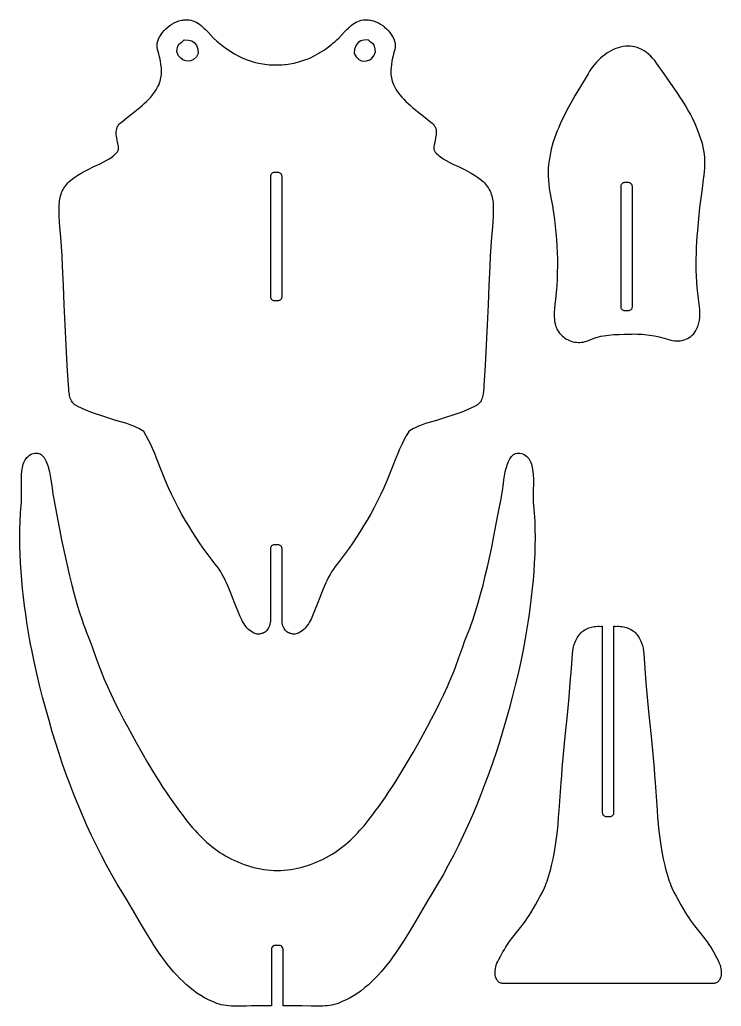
# Model space of a CAD drawing. Extents: x -246 to 461, y 7 to 279.
# Drawn here: x 4.8 to 182, y 18.2 to 267.4 of the extents above; entities that cross this region are included whole.
import ezdxf

# ---------------------------------------------------------------- set-up
doc = ezdxf.new("R2010")
doc.units = 0
doc.layers.add('Nível_Padrão', color=1, linetype='CONTINUOUS')

msp = doc.modelspace()

# ---------------------------------------------------------------- linework, layer by layer
at = {"layer": 'Nível_Padrão'}
for points in [[(69.63, 256.02), (70.16, 256.02), (71.02, 256.05), (71.75, 256.11), (71.96, 256.13), (72.66, 256.22), (73.57, 256.37), (74.12, 256.49), (74.67, 256.62), (75.3, 256.79), (76.33, 257.1), (76.84, 257.28), (77.41, 257.51), (78.22, 257.85), (79.15, 258.29), (79.78, 258.62), (80.39, 258.96), (80.66, 259.12), (81.54, 259.68), (82.03, 260.01), (82.5, 260.35), (82.78, 260.55), (83.54, 261.15), (83.94, 261.48), (84.38, 261.87), (84.9, 262.34), (85.4, 262.82), (86.09, 263.53), (86.78, 264.26), (87.48, 264.99), (87.83, 265.33), (88.2, 265.67), (88.57, 265.99), (88.95, 266.28), (89.35, 266.55), (89.76, 266.8), (90.19, 267.01), (90.64, 267.18), (91.1, 267.31), (91.58, 267.4), (91.91, 267.43), (92.24, 267.44), (92.56, 267.43), (92.89, 267.4), (93.22, 267.36), (93.54, 267.3), (93.86, 267.22), (94.18, 267.13), (94.8, 266.9), (95.4, 266.63), (95.96, 266.31), (96.5, 265.97), (96.98, 265.59), (97.44, 265.18), (97.89, 264.73), (98.3, 264.24), (98.67, 263.73), (99, 263.19), (99.28, 262.63), (99.51, 262.06), (99.59, 261.8), (99.64, 261.54), (99.66, 261.28), (99.67, 261.01), (99.66, 260.74), (99.63, 260.47), (99.53, 259.93), (99.4, 259.38), (99.26, 258.84), (99.11, 258.31), (98.99, 257.8), (98.82, 256.98), (98.69, 256.14), (98.6, 255.29), (98.57, 254.86), (98.56, 254.43), (98.56, 254.01), (98.59, 253.58), (98.63, 253.15), (98.69, 252.73), (98.78, 252.32), (98.89, 251.91), (99.03, 251.5), (99.19, 251.1), (99.54, 250.41), (99.93, 249.75), (100.35, 249.11), (100.81, 248.5), (101.29, 247.91), (101.81, 247.34), (102.35, 246.79), (102.9, 246.26), (103.48, 245.75), (104.06, 245.24), (105.26, 244.26), (107.67, 242.36), (108.32, 241.85), (108.65, 241.58), (108.97, 241.31), (109.26, 241.02), (109.51, 240.7), (109.62, 240.52), (109.72, 240.34), (109.81, 240.15), (109.88, 239.95), (109.96, 239.56), (110, 239.17), (110.01, 238.79), (109.98, 238.4), (109.93, 238.02), (109.87, 237.64), (109.74, 236.91), (109.59, 236.17), (109.51, 235.78), (109.45, 235.38), (109.43, 234.99), (109.44, 234.8), (109.47, 234.62), (109.51, 234.44), (109.58, 234.28), (109.66, 234.12), (109.78, 233.98), (110.07, 233.66), (110.39, 233.36), (110.72, 233.08), (111.06, 232.82), (111.41, 232.56), (111.77, 232.32), (112.51, 231.87), (113.28, 231.46), (114.07, 231.07), (115.65, 230.32), (117.29, 229.52), (118.09, 229.1), (118.88, 228.66), (119.66, 228.19), (120.42, 227.69), (121.15, 227.14), (121.86, 226.55), (122.18, 226.25), (122.48, 225.93), (122.75, 225.6), (123, 225.26), (123.23, 224.9), (123.43, 224.53), (123.62, 224.15), (123.78, 223.76), (123.92, 223.37), (124.05, 222.96), (124.15, 222.55), (124.24, 222.13), (124.31, 221.71), (124.36, 221.29), (124.39, 220.86), (124.4, 220.43), (124.41, 219.06), (124.38, 217.71), (124.31, 216.36), (124.2, 215), (123.99, 212.56), (123.82, 210.12), (123.67, 207.67), (123.55, 205.22), (123.34, 200.32), (123.13, 195.43), (122.9, 190.33), (122.66, 185.21), (122.38, 180.09), (122.23, 177.55), (122.05, 175.03), (122, 174.32), (121.94, 173.59), (121.85, 172.87), (121.78, 172.51), (121.7, 172.17), (121.6, 171.83), (121.48, 171.5), (121.33, 171.2), (121.16, 170.91), (120.96, 170.64), (120.73, 170.4), (120.46, 170.18), (120.16, 169.99), (119.55, 169.67), (118.94, 169.37), (117.7, 168.81), (116.46, 168.31), (115.2, 167.85), (113.93, 167.42), (112.65, 167.01), (110.08, 166.23), (108.25, 165.68), (107.34, 165.4), (106.44, 165.09), (105.55, 164.75), (104.69, 164.36), (104.27, 164.15), (103.86, 163.92), (103.45, 163.67), (103.06, 163.41), (102.43, 162.32), (101.84, 161.22), (101.29, 160.1), (100.78, 158.97), (100.29, 157.83), (99.82, 156.67), (98.92, 154.34), (98.25, 152.62), (97.55, 150.91), (96.81, 149.22), (96.03, 147.54), (95.22, 145.89), (94.37, 144.25), (93.48, 142.63), (92.56, 141.03), (91.69, 139.58), (90.81, 138.14), (89.9, 136.72), (88.98, 135.31), (88.02, 133.92), (87.04, 132.55), (86.02, 131.21), (84.97, 129.89), (84.49, 129.27), (84.03, 128.62), (83.6, 127.96), (83.2, 127.28), (82.82, 126.59), (82.47, 125.88), (82.13, 125.16), (81.8, 124.43), (81.19, 122.96), (80.62, 121.48), (80.05, 120), (79.48, 118.55), (79.14, 117.71), (78.79, 116.86), (78.4, 116.02), (78.18, 115.61), (77.96, 115.2), (77.72, 114.81), (77.46, 114.44), (77.19, 114.07), (76.89, 113.73), (76.58, 113.41), (76.24, 113.12), (75.87, 112.85), (75.48, 112.6), (75.21, 112.47), (74.93, 112.36), (74.65, 112.29), (74.37, 112.25), (74.09, 112.23), (73.81, 112.24), (73.54, 112.28), (73.27, 112.34), (73.02, 112.42), (72.77, 112.53), (72.54, 112.66), (72.32, 112.81), (72.11, 112.99), (71.92, 113.18), (71.76, 113.39), (71.61, 113.61, -0.022724), (71.43, 113.98, -0.084905), (71.08, 115.47), (71.07, 115.74), (71.07, 133.8, 0.414214), (70.09, 134.78), (69.6, 134.78), (69.11, 134.78, 0.414214), (68.13, 133.8), (68.13, 115.72), (68.12, 115.47, -0.084805), (67.76, 113.98, -0.022724), (67.58, 113.61), (67.44, 113.39), (67.27, 113.18), (67.08, 112.99), (66.88, 112.81), (66.66, 112.66), (66.42, 112.53), (66.18, 112.42), (65.92, 112.34), (65.65, 112.28), (65.38, 112.24), (65.11, 112.23), (64.83, 112.25), (64.55, 112.29), (64.27, 112.36), (63.99, 112.47), (63.71, 112.6), (63.32, 112.85), (62.96, 113.12), (62.62, 113.41), (62.3, 113.73), (62, 114.07), (61.73, 114.44), (61.47, 114.81), (61.23, 115.2), (61.01, 115.61), (60.8, 116.02), (60.41, 116.86), (60.05, 117.71), (59.71, 118.55), (59.14, 120), (58.58, 121.48), (58, 122.96), (57.39, 124.43), (57.07, 125.16), (56.73, 125.88), (56.37, 126.59), (55.99, 127.28), (55.59, 127.96), (55.16, 128.62), (54.71, 129.27), (54.22, 129.89), (53.17, 131.21), (52.16, 132.55), (51.17, 133.92), (50.22, 135.31), (49.29, 136.72), (48.39, 138.14), (47.5, 139.58), (46.63, 141.03), (45.71, 142.63), (44.82, 144.25), (43.98, 145.89), (43.16, 147.54), (42.39, 149.22), (41.65, 150.91), (40.94, 152.62), (40.27, 154.34), (39.37, 156.67), (38.91, 157.83), (38.42, 158.97), (37.9, 160.1), (37.35, 161.22), (36.77, 162.32), (36.14, 163.41), (35.74, 163.67), (35.34, 163.92), (34.92, 164.15), (34.5, 164.36), (33.64, 164.75), (32.75, 165.09), (31.85, 165.4), (30.94, 165.68), (29.12, 166.23), (26.54, 167.01), (25.27, 167.42), (24, 167.85), (22.74, 168.31), (21.49, 168.81), (20.26, 169.37), (19.65, 169.67), (19.04, 169.99), (18.73, 170.18), (18.47, 170.4), (18.24, 170.64), (18.03, 170.91), (17.86, 171.2), (17.72, 171.5), (17.59, 171.83), (17.49, 172.17), (17.41, 172.51), (17.35, 172.87), (17.25, 173.59), (17.19, 174.32), (17.14, 175.03), (16.97, 177.55), (16.81, 180.09), (16.54, 185.21), (16.29, 190.33), (16.06, 195.43), (15.85, 200.32), (15.64, 205.22), (15.52, 207.67), (15.38, 210.12), (15.2, 212.56), (14.99, 215), (14.89, 216.36), (14.82, 217.71), (14.79, 219.06), (14.79, 220.43), (14.8, 220.86), (14.84, 221.29), (14.89, 221.71), (14.95, 222.13), (15.04, 222.55), (15.15, 222.96), (15.27, 223.37), (15.41, 223.76), (15.58, 224.15), (15.76, 224.53), (15.97, 224.9), (16.2, 225.26), (16.44, 225.6), (16.72, 225.93), (17.01, 226.25), (17.33, 226.55), (18.04, 227.14), (18.78, 227.69), (19.53, 228.19), (20.31, 228.66), (21.1, 229.1), (21.9, 229.52), (23.54, 230.32), (25.12, 231.07), (25.91, 231.46), (26.68, 231.87), (27.43, 232.32), (27.79, 232.56), (28.14, 232.82), (28.48, 233.08), (28.81, 233.36), (29.12, 233.66), (29.42, 233.98), (29.53, 234.12), (29.62, 234.28), (29.68, 234.44), (29.73, 234.62), (29.75, 234.8), (29.76, 234.99), (29.74, 235.38), (29.68, 235.78), (29.6, 236.17), (29.45, 236.91), (29.32, 237.64), (29.26, 238.02), (29.21, 238.4), (29.19, 238.79), (29.19, 239.17), (29.23, 239.56), (29.32, 239.95), (29.39, 240.15), (29.47, 240.34), (29.57, 240.52), (29.68, 240.7), (29.94, 241.02), (30.23, 241.31), (30.54, 241.58), (30.87, 241.85), (31.53, 242.36), (33.93, 244.26), (35.13, 245.24), (35.72, 245.75), (36.29, 246.26), (36.85, 246.79), (37.39, 247.34), (37.9, 247.91), (38.39, 248.5), (38.84, 249.11), (39.27, 249.75), (39.65, 250.41), (40, 251.1), (40.16, 251.5), (40.3, 251.91), (40.41, 252.32), (40.5, 252.73), (40.57, 253.15), (40.61, 253.58), (40.63, 254.01), (40.64, 254.43), (40.62, 254.86), (40.6, 255.29), (40.5, 256.14), (40.37, 256.98), (40.21, 257.8), (40.08, 258.31), (39.93, 258.84), (39.79, 259.38), (39.66, 259.93), (39.57, 260.47), (39.54, 260.74), (39.53, 261.01), (39.53, 261.28), (39.56, 261.54), (39.61, 261.8), (39.68, 262.06), (39.91, 262.63), (40.19, 263.19), (40.52, 263.73), (40.9, 264.24), (41.31, 264.73), (41.75, 265.18), (42.21, 265.59), (42.7, 265.97), (43.23, 266.31), (43.8, 266.63), (44.39, 266.9), (45.02, 267.13), (45.33, 267.22), (45.65, 267.3), (45.98, 267.36), (46.3, 267.4), (46.63, 267.43), (46.96, 267.44), (47.28, 267.43), (47.61, 267.4), (48.09, 267.31), (48.56, 267.18), (49, 267.01), (49.43, 266.8), (49.84, 266.55), (50.24, 266.28), (50.62, 265.99), (51, 265.67), (51.36, 265.33), (51.72, 264.99), (52.42, 264.26), (53.1, 263.53), (53.8, 262.82), (54.6, 262.06), (55.43, 261.33), (56.29, 260.64), (57.18, 259.99), (58.1, 259.39), (59.04, 258.83), (60.01, 258.31), (60.99, 257.84), (62, 257.42), (63.03, 257.05), (64.07, 256.73), (65.13, 256.47), (66.21, 256.27), (66.76, 256.19), (67.3, 256.12), (67.85, 256.07), (68.41, 256.04), (68.96, 256.02), (69.52, 256.02), (69.63, 256.02)], [(71.07, 227.85, 0.414214), (70.09, 228.83), (69.11, 228.83, 0.414214), (68.13, 227.85), (68.13, 197.47, 0.414214), (69.11, 196.49), (70.09, 196.49, 0.414214), (71.07, 197.47), (71.07, 227.85)], [(156.61, 194.93, 0.414214), (157.59, 193.95), (158.57, 193.95, 0.414214), (159.55, 194.93), (159.55, 225.31, 0.414214), (158.57, 226.29), (157.59, 226.29, 0.414214), (156.61, 225.31), (156.61, 194.93)], [(64.6, 18.35), (63.32, 18.31), (62.03, 18.26), (60.74, 18.22), (59.45, 18.21), (58.82, 18.22), (58.19, 18.25), (57.56, 18.3), (56.95, 18.38), (56.34, 18.47), (55.74, 18.6), (55.16, 18.75), (54.59, 18.94), (54.06, 19.15), (53.53, 19.37), (52.5, 19.84), (51.5, 20.37), (50.53, 20.94), (49.59, 21.55), (48.67, 22.21), (47.78, 22.92), (46.92, 23.65), (46.08, 24.43), (45.26, 25.24), (44.46, 26.08), (43.68, 26.94), (42.92, 27.84), (42.18, 28.76), (41.46, 29.7), (40.75, 30.66), (40.06, 31.63), (39.39, 32.62), (38.72, 33.63), (38.07, 34.64), (36.8, 36.69), (35.57, 38.76), (33.18, 42.84), (32.01, 44.83), (30.84, 46.76), (29.44, 49.07), (28.07, 51.44), (26.74, 53.85), (25.45, 56.31), (24.19, 58.81), (22.97, 61.35), (21.79, 63.91), (20.65, 66.5), (19.55, 69.11), (18.49, 71.73), (17.48, 74.37), (16.5, 77.01), (15.57, 79.65), (14.69, 82.29), (13.85, 84.93), (13.05, 87.55), (12.22, 90.42), (11.4, 93.35), (10.6, 96.31), (9.84, 99.3), (9.12, 102.3), (8.45, 105.28), (7.84, 108.23), (7.56, 109.69), (7.31, 111.13), (6.97, 113.14), (6.64, 115.2), (6.34, 117.29), (6.05, 119.41), (5.79, 121.56), (5.55, 123.72), (5.34, 125.89), (5.16, 128.06), (5.02, 130.23), (4.91, 132.39), (4.85, 134.53), (4.82, 136.65), (4.84, 138.73), (4.91, 140.78), (5.04, 142.78), (5.12, 143.76), (5.21, 144.73), (5.27, 145.56), (5.29, 146.45), (5.29, 147.4), (5.27, 148.38), (5.23, 150.42), (5.24, 151.43), (5.28, 152.43), (5.37, 153.39), (5.43, 153.85), (5.51, 154.3), (5.61, 154.73), (5.73, 155.14), (5.87, 155.54), (6.03, 155.91), (6.21, 156.25), (6.42, 156.57), (6.65, 156.87), (6.92, 157.13), (7.21, 157.36), (7.53, 157.56), (7.89, 157.73), (8.28, 157.85), (8.66, 157.93), (9.02, 157.95), (9.36, 157.92), (9.68, 157.85), (9.97, 157.73), (10.25, 157.56), (10.5, 157.36), (10.74, 157.12), (10.97, 156.84), (11.17, 156.53), (11.36, 156.19), (11.54, 155.83), (11.7, 155.44), (11.85, 155.03), (11.98, 154.59), (12.11, 154.14), (12.33, 153.21), (12.52, 152.23), (12.68, 151.24), (12.82, 150.26), (13.07, 148.4), (13.19, 147.55), (13.32, 146.8), (14.11, 142.67), (14.95, 138.32), (15.4, 136.07), (15.86, 133.8), (16.35, 131.51), (16.86, 129.21), (17.4, 126.91), (17.96, 124.62), (18.56, 122.35), (19.2, 120.11), (19.87, 117.9), (20.58, 115.74), (20.95, 114.68), (21.33, 113.64), (21.72, 112.61), (22.12, 111.6), (22.62, 110.33), (23.11, 109.03), (24.07, 106.35), (25.05, 103.66), (25.55, 102.34), (26.07, 101.05), (26.96, 99), (27.9, 96.95), (28.88, 94.91), (29.9, 92.88), (30.95, 90.85), (32.02, 88.85), (34.2, 84.88), (35.63, 82.32), (37.1, 79.78), (38.62, 77.25), (40.19, 74.75), (40.99, 73.51), (41.8, 72.28), (42.63, 71.06), (43.47, 69.85), (44.33, 68.65), (45.2, 67.46), (46.08, 66.29), (46.98, 65.13), (48.03, 63.83), (48.57, 63.2), (49.13, 62.57), (49.69, 61.96), (50.27, 61.35), (50.86, 60.76), (51.47, 60.18), (52.08, 59.62), (52.71, 59.07), (53.36, 58.55), (54.02, 58.04), (54.7, 57.55), (55.39, 57.08), (56.1, 56.63), (56.82, 56.21), (57.58, 55.8), (58.35, 55.41), (59.12, 55.04), (59.91, 54.69), (60.7, 54.36), (61.51, 54.06), (62.32, 53.78), (63.13, 53.52), (63.96, 53.29), (64.79, 53.09), (65.63, 52.92), (66.47, 52.77), (67.32, 52.66), (68.18, 52.57), (69.04, 52.51), (69.9, 52.49), (70.77, 52.51), (71.63, 52.57), (72.48, 52.66), (73.33, 52.77), (74.18, 52.92), (75.02, 53.09), (75.85, 53.29), (76.67, 53.52), (77.49, 53.78), (78.3, 54.06), (79.1, 54.36), (79.9, 54.69), (80.68, 55.04), (81.46, 55.41), (82.23, 55.8), (82.99, 56.21), (83.71, 56.63), (84.42, 57.08), (85.11, 57.55), (85.79, 58.04), (86.45, 58.55), (87.09, 59.07), (87.72, 59.62), (88.34, 60.18), (88.95, 60.76), (89.54, 61.35), (90.11, 61.96), (90.68, 62.57), (91.23, 63.2), (91.78, 63.83), (92.83, 65.13), (93.73, 66.29), (94.61, 67.46), (95.48, 68.65), (96.34, 69.85), (97.18, 71.06), (98, 72.28), (98.82, 73.51), (99.62, 74.75), (101.18, 77.25), (102.7, 79.78), (104.18, 82.32), (105.61, 84.88), (107.78, 88.85), (108.85, 90.85), (109.9, 92.88), (110.93, 94.91), (111.91, 96.95), (112.85, 99), (113.74, 101.05), (114.26, 102.34), (114.76, 103.66), (115.74, 106.35), (116.7, 109.03), (117.19, 110.33), (117.69, 111.6), (118.09, 112.61), (118.48, 113.64), (118.86, 114.68), (119.23, 115.74), (119.94, 117.9), (120.61, 120.11), (121.24, 122.35), (121.84, 124.62), (122.41, 126.91), (122.95, 129.21), (123.46, 131.51), (123.95, 133.8), (124.41, 136.07), (124.85, 138.32), (125.69, 142.67), (126.48, 146.8), (126.61, 147.55), (126.74, 148.4), (126.98, 150.26), (127.13, 151.24), (127.29, 152.23), (127.47, 153.21), (127.7, 154.14), (127.82, 154.59), (127.96, 155.03), (128.11, 155.44), (128.27, 155.83), (128.45, 156.19), (128.64, 156.53), (128.84, 156.84), (129.06, 157.12), (129.3, 157.36), (129.56, 157.56), (129.83, 157.73), (130.13, 157.85), (130.45, 157.92), (130.78, 157.95), (131.14, 157.93), (131.53, 157.85), (131.92, 157.73), (132.27, 157.56), (132.6, 157.36), (132.89, 157.13), (133.15, 156.87), (133.39, 156.57), (133.6, 156.25), (133.78, 155.91), (133.94, 155.54), (134.08, 155.14), (134.2, 154.73), (134.29, 154.3), (134.37, 153.85), (134.44, 153.39), (134.53, 152.43), (134.57, 151.43), (134.58, 150.42), (134.54, 148.38), (134.52, 147.4), (134.51, 146.45), (134.54, 145.56), (134.6, 144.73), (134.69, 143.76), (134.77, 142.78), (134.89, 140.78), (134.96, 138.73), (134.98, 136.65), (134.96, 134.53), (134.89, 132.39), (134.79, 130.23), (134.64, 128.06), (134.47, 125.89), (134.26, 123.72), (134.02, 121.56), (133.76, 119.41), (133.47, 117.29), (133.16, 115.2), (132.84, 113.14), (132.5, 111.13), (132.24, 109.69), (131.97, 108.23), (131.36, 105.28), (130.69, 102.3), (129.97, 99.3), (129.2, 96.31), (128.41, 93.35), (127.59, 90.42), (126.75, 87.55), (125.96, 84.93), (125.12, 82.29), (124.23, 79.65), (123.3, 77.01), (122.33, 74.37), (121.31, 71.73), (120.26, 69.11), (119.16, 66.5), (118.01, 63.91), (116.83, 61.35), (115.62, 58.81), (114.36, 56.31), (113.07, 53.85), (111.74, 51.44), (110.37, 49.07), (108.97, 46.76), (107.8, 44.83), (106.63, 42.84), (104.24, 38.76), (103, 36.69), (101.73, 34.64), (101.08, 33.63), (100.42, 32.62), (99.74, 31.63), (99.05, 30.66), (98.35, 29.7), (97.62, 28.76), (96.88, 27.84), (96.13, 26.94), (95.35, 26.08), (94.55, 25.24), (93.73, 24.43), (92.89, 23.65), (92.02, 22.92), (91.13, 22.21), (90.22, 21.55), (89.28, 20.94), (88.3, 20.37), (87.31, 19.84), (86.28, 19.37), (85.75, 19.15), (85.22, 18.94), (84.7, 18.77), (84.16, 18.62), (83.62, 18.5), (83.07, 18.41), (82.51, 18.33), (81.94, 18.28), (81.37, 18.24), (80.79, 18.21), (79.62, 18.21), (78.44, 18.23), (76.07, 18.32), (75.83, 18.35), (71.47, 18.35), (71.34, 18.35), (71.34, 32.62, 0.125965), (71.22, 33.09, 0.273955), (70.36, 33.6), (69.38, 33.6, 0.294251), (68.49, 33.02, 0.106929), (68.4, 32.62), (68.4, 18.35), (65.05, 18.35), (64.6, 18.35)], [(125.36, 29.06), (125.58, 29.55), (125.81, 30.02), (126.32, 30.97), (126.84, 31.92), (127.22, 32.57), (127.62, 33.22), (128.04, 33.85), (128.48, 34.47), (129.39, 35.68), (130.33, 36.88), (131.27, 38.07), (132.2, 39.28), (132.64, 39.89), (133.07, 40.51), (133.48, 41.13), (133.88, 41.77), (135.1, 43.86), (135.7, 44.91), (136.29, 45.98), (136.84, 47.06), (137.35, 48.16), (137.59, 48.71), (137.81, 49.27), (138.02, 49.84), (138.21, 50.41), (138.47, 51.25), (138.71, 52.09), (138.94, 52.94), (139.15, 53.79), (139.53, 55.49), (139.87, 57.21), (140.15, 58.94), (140.4, 60.68), (140.61, 62.43), (140.79, 64.18), (140.94, 65.94), (141.08, 67.7), (141.33, 71.23), (141.57, 74.76), (141.71, 76.52), (141.86, 78.28), (142.19, 81.91), (142.53, 85.51), (143.23, 92.7), (143.56, 96.29), (143.88, 99.91), (144.18, 103.56), (144.45, 107.25), (144.52, 107.97), (144.64, 108.68), (144.8, 109.37), (145.01, 110.02), (145.27, 110.65), (145.42, 110.95), (145.58, 111.25), (145.76, 111.53), (145.94, 111.8), (146.14, 112.06), (146.35, 112.31), (146.58, 112.54), (146.82, 112.76), (147.07, 112.97), (147.33, 113.17), (147.61, 113.35), (147.9, 113.51), (148.21, 113.66), (148.52, 113.79), (148.86, 113.91), (149.2, 114.01), (149.56, 114.09), (149.94, 114.15), (150.33, 114.19), (150.73, 114.21), (151.15, 114.21), (151.58, 114.19), (151.78, 114.21), (151.97, 114.2), (151.97, 67.15, 0.414214), (152.95, 66.17), (153.93, 66.17, 0.414214), (154.91, 67.15), (154.91, 114.2), (155.1, 114.21), (155.31, 114.19), (155.74, 114.21), (156.16, 114.21), (156.56, 114.19), (156.95, 114.15), (157.32, 114.09), (157.68, 114.01), (158.03, 113.91), (158.36, 113.79), (158.68, 113.66), (158.99, 113.51), (159.28, 113.35), (159.56, 113.17), (159.82, 112.97), (160.07, 112.76), (160.31, 112.54), (160.54, 112.31), (160.75, 112.06), (160.95, 111.8), (161.13, 111.53), (161.31, 111.25), (161.47, 110.95), (161.62, 110.65), (161.88, 110.02), (162.09, 109.37), (162.25, 108.68), (162.37, 107.97), (162.44, 107.25), (162.71, 103.56), (163, 99.91), (163.32, 96.29), (163.66, 92.7), (164.35, 85.51), (164.7, 81.91), (165.03, 78.28), (165.18, 76.52), (165.31, 74.76), (165.56, 71.23), (165.8, 67.7), (165.94, 65.94), (166.1, 64.18), (166.28, 62.43), (166.49, 60.68), (166.74, 58.94), (167.02, 57.21), (167.35, 55.49), (167.74, 53.79), (167.95, 52.94), (168.17, 52.09), (168.42, 51.25), (168.68, 50.41), (168.87, 49.84), (169.08, 49.27), (169.3, 48.71), (169.54, 48.16), (170.05, 47.06), (170.6, 45.98), (171.19, 44.91), (171.79, 43.86), (173.01, 41.77), (173.4, 41.13), (173.82, 40.51), (174.25, 39.89), (174.69, 39.28), (175.61, 38.07), (176.56, 36.88), (177.5, 35.68), (178.41, 34.47), (178.85, 33.85), (179.27, 33.22), (179.67, 32.57), (180.05, 31.92), (180.82, 30.5), (181.19, 29.79), (181.52, 29.06), (181.7, 28.6), (181.83, 28.14), (181.93, 27.68), (181.99, 27.24), (182.01, 26.8), (182, 26.38), (181.95, 25.98), (181.87, 25.61), (181.75, 25.26), (181.6, 24.95), (181.42, 24.67), (181.2, 24.43), (180.96, 24.24), (180.69, 24.1), (180.54, 24.05), (180.39, 24.01), (180.22, 23.99), (180.05, 23.98), (126.83, 23.98), (126.66, 23.99), (126.5, 24.01), (126.35, 24.05), (126.2, 24.1), (125.93, 24.24), (125.68, 24.43), (125.47, 24.67), (125.29, 24.95), (125.14, 25.26), (125.02, 25.61), (124.94, 25.98), (124.89, 26.38), (124.88, 26.8), (124.9, 27.24), (124.96, 27.68), (125.06, 28.14), (125.19, 28.6), (125.36, 29.06)]]:
    msp.add_lwpolyline(points, format="xyb", close=True, dxfattribs=at)
for points in [[(47.49, 256.98), (46.76, 257.04), (45.98, 257.27), (45.47, 257.74), (44.9, 258.33), (44.5, 259.32), (44.57, 260.05), (44.74, 260.78), (45.11, 261.35), (45.8, 261.8), (46.38, 262.32), (47.42, 262.3), (48.25, 262.07), (48.87, 261.7), (49.43, 261.01), (49.83, 259.96), (49.87, 258.92), (49.43, 258.04), (48.69, 257.37), (48.06, 257.07), (47.49, 256.98)], [(91.71, 256.98), (92.44, 257.04), (93.21, 257.27), (93.73, 257.74), (94.29, 258.33), (94.69, 259.32), (94.63, 260.05), (94.46, 260.78), (94.08, 261.35), (93.4, 261.8), (92.81, 262.32), (91.77, 262.3), (90.94, 262.07), (90.32, 261.7), (89.76, 261.01), (89.36, 259.96), (89.33, 258.92), (89.76, 258.04), (90.5, 257.37), (91.13, 257.07), (91.71, 256.98)], [(158.87, 188.02), (159.5, 188.04), (160.13, 188.05), (160.76, 188.04), (161.39, 188.01), (162.02, 187.97), (162.65, 187.91), (163.89, 187.76), (165.13, 187.55), (166.35, 187.29), (167.56, 186.98), (168.76, 186.62), (169.24, 186.49), (169.72, 186.39), (170.21, 186.33), (170.7, 186.3), (171.19, 186.3), (171.67, 186.35), (172.15, 186.43), (172.62, 186.54), (173.08, 186.7), (173.51, 186.89), (173.93, 187.13), (174.33, 187.4), (174.7, 187.72), (175.04, 188.07), (175.35, 188.47), (175.62, 188.91), (175.79, 189.24), (175.94, 189.56), (176.07, 189.89), (176.19, 190.21), (176.37, 190.87), (176.5, 191.53), (176.59, 192.2), (176.62, 192.87), (176.62, 193.54), (176.59, 194.21), (176.54, 194.89), (176.46, 195.57), (176.27, 196.94), (176.08, 198.32), (176, 199.01), (175.93, 199.7), (175.83, 201.16), (175.75, 202.62), (175.71, 204.07), (175.69, 205.53), (175.7, 206.98), (175.73, 208.43), (175.78, 209.88), (175.85, 211.33), (175.94, 212.77), (176.05, 214.22), (176.31, 217.12), (176.63, 220.02), (176.99, 222.93), (177.23, 224.71), (177.48, 226.47), (177.69, 228.21), (177.77, 229.08), (177.83, 229.95), (177.86, 230.82), (177.86, 231.7), (177.83, 232.58), (177.76, 233.46), (177.64, 234.36), (177.47, 235.26), (177.25, 236.17), (176.97, 237.09), (176.46, 238.53), (175.93, 239.89), (175.38, 241.17), (174.81, 242.4), (174.22, 243.57), (173.6, 244.7), (172.95, 245.81), (172.28, 246.9), (171.57, 247.98), (170.84, 249.08), (169.27, 251.34), (167.55, 253.76), (165.68, 256.45), (165.19, 257.13), (164.68, 257.74), (164.16, 258.29), (163.62, 258.78), (163.07, 259.22), (162.51, 259.59), (161.94, 259.91), (161.37, 260.18), (160.78, 260.39), (160.19, 260.56), (159.6, 260.67), (159, 260.73), (158.4, 260.75), (157.8, 260.72), (157.2, 260.64), (156.6, 260.52), (156, 260.36), (155.41, 260.16), (154.83, 259.92), (154.25, 259.64), (153.68, 259.32), (153.12, 258.97), (152.58, 258.58), (152.04, 258.16), (151.52, 257.71), (151.01, 257.23), (150.52, 256.72), (150.05, 256.19), (149.59, 255.63), (149.16, 255.04), (148.75, 254.43), (148.36, 253.8), (146.2, 250.15), (145.14, 248.35), (144.12, 246.55), (143.13, 244.76), (142.21, 242.96), (141.77, 242.06), (141.35, 241.15), (140.95, 240.24), (140.58, 239.33), (140.22, 238.42), (139.89, 237.5), (139.59, 236.58), (139.31, 235.65), (139.07, 234.71), (138.85, 233.77), (138.67, 232.82), (138.52, 231.86), (138.41, 230.9), (138.33, 229.92), (138.29, 228.94), (138.3, 227.94), (138.34, 226.94), (138.43, 225.92), (138.56, 224.9), (138.73, 223.86), (139.06, 222.12), (139.35, 220.39), (139.62, 218.68), (139.85, 216.99), (140.06, 215.3), (140.23, 213.62), (140.38, 211.95), (140.49, 210.28), (140.57, 208.61), (140.61, 206.95), (140.62, 205.27), (140.6, 203.59), (140.54, 201.91), (140.44, 200.21), (140.31, 198.5), (140.14, 196.78), (140, 195.54), (139.88, 194.29), (139.84, 193.66), (139.82, 193.05), (139.82, 192.43), (139.85, 191.83), (139.92, 191.24), (140.03, 190.66), (140.18, 190.1), (140.38, 189.56), (140.5, 189.29), (140.64, 189.03), (140.79, 188.78), (140.96, 188.53), (141.14, 188.29), (141.34, 188.05), (141.56, 187.82), (141.79, 187.6), (142.15, 187.3), (142.53, 187.03), (142.91, 186.78), (143.31, 186.57), (143.72, 186.38), (144.14, 186.22), (144.56, 186.1), (144.99, 186), (145.42, 185.94), (145.86, 185.9), (146.3, 185.91), (146.73, 185.94), (147.17, 186.01), (147.6, 186.11), (148.03, 186.25), (148.45, 186.42), (149.08, 186.69), (149.71, 186.93), (150.34, 187.13), (150.98, 187.31), (151.62, 187.46), (152.27, 187.58), (152.92, 187.68), (153.57, 187.77), (154.22, 187.83), (154.88, 187.88), (156.2, 187.95), (157.53, 187.99), (158.87, 188.02)]]:
    msp.add_lwpolyline(points, close=True, dxfattribs=at)

doc.saveas('drawing.dxf')
